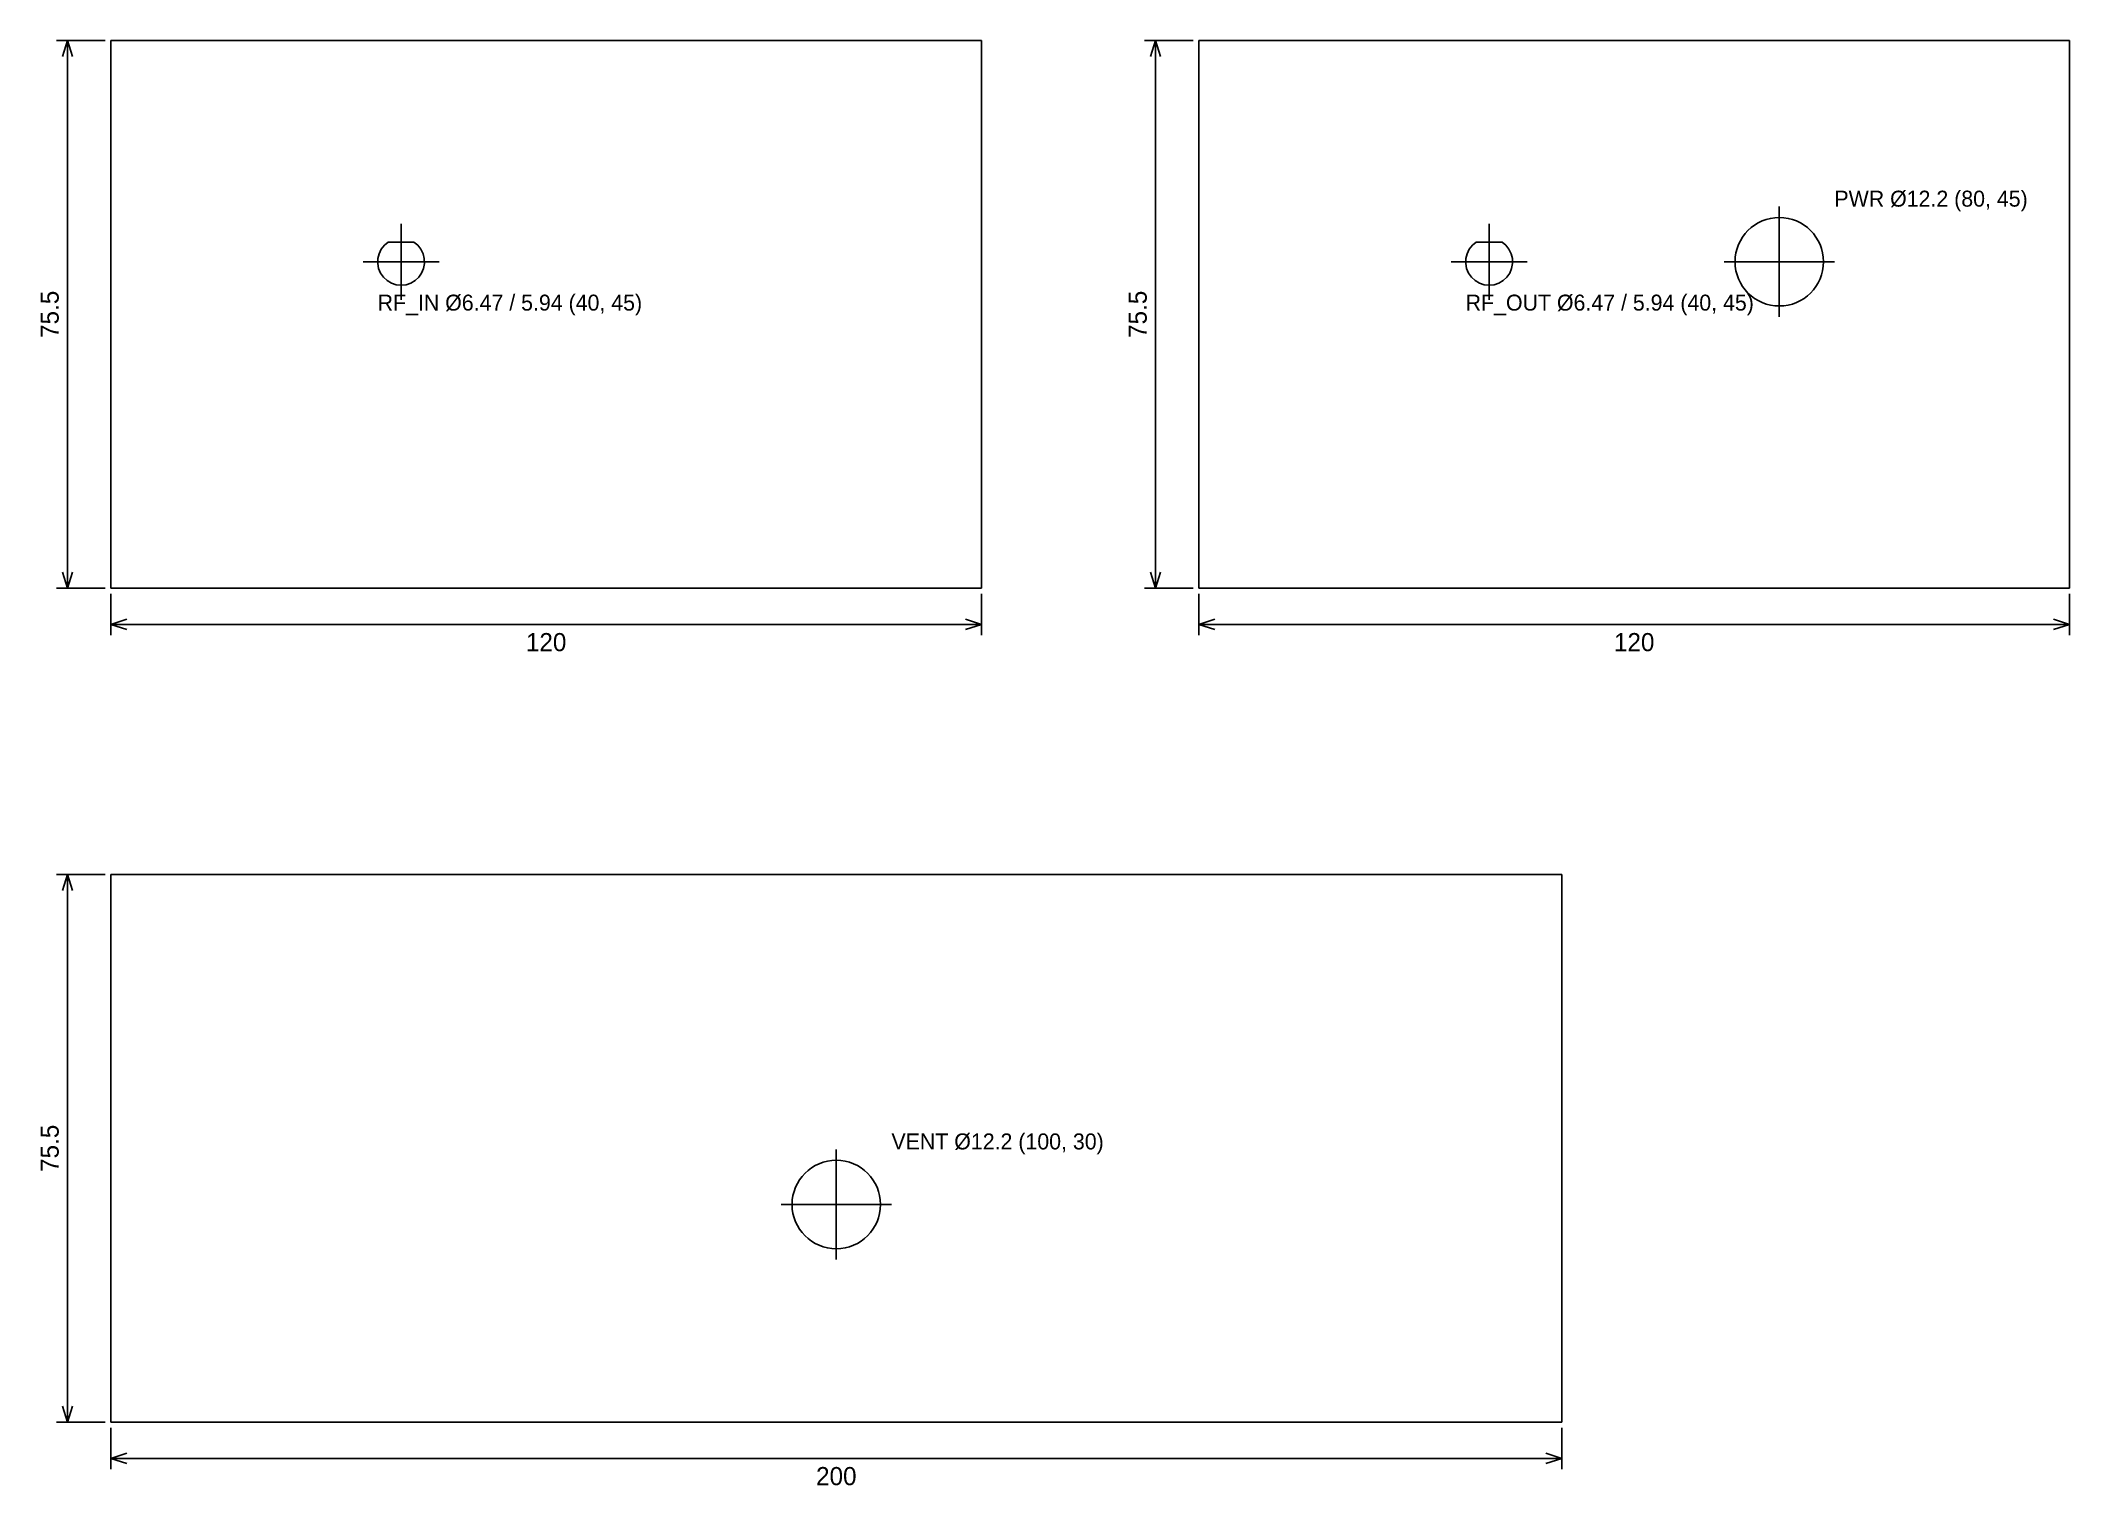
# Model space of a CAD drawing. Extents: x -10 to 270, y -9 to 190.
import ezdxf
from ezdxf.enums import TextEntityAlignment as Align

# ---------------------------------------------------------------- set-up
doc = ezdxf.new("R2010")
doc.units = 0
for name, color, linetype in [('CENTER', 3, 'CONTINUOUS'), ('CUT', 7, 'CONTINUOUS'), ('DIM', 4, 'CONTINUOUS'), ('HOLE', 1, 'CONTINUOUS'), ('TEXT', 7, 'CONTINUOUS')]:
    doc.layers.add(name, color=color, linetype=linetype)

msp = doc.modelspace()

# ---------------------------------------------------------------- linework, layer by layer
at = {"layer": 'CENTER'}
for p, q in [((40, 154.765), (40, 165.235)), ((190, 154.765), (190, 165.235)), ((230, 152.4), (230, 167.6)), ((34.765, 160), (45.235, 160)), ((184.765, 160), (195.235, 160)), ((222.4, 160), (237.6, 160)), ((100, 22.4), (100, 37.6)), ((92.4, 30), (107.6, 30))]:
    msp.add_line(p, q, dxfattribs=at)
at = {"layer": 'CUT'}
for p, q in [((120, 190.5), (0, 190.5)), ((0, 190.5), (0, 115)), ((120, 115), (120, 190.5)), ((270, 190.5), (150, 190.5)), ((150, 190.5), (150, 115)), ((270, 115), (270, 190.5)), ((37.693, 162.2678), (37.265, 161.7277)), ((38.2257, 162.705), (37.693, 162.2678)), ((41.7743, 162.705), (38.2257, 162.705)), ((42.307, 162.2678), (41.7743, 162.705)), ((42.735, 161.7277), (42.307, 162.2678)), ((187.693, 162.2678), (187.265, 161.7277)), ((188.2257, 162.705), (187.693, 162.2678)), ((191.7743, 162.705), (188.2257, 162.705)), ((192.307, 162.2678), (191.7743, 162.705)), ((192.735, 161.7277), (192.307, 162.2678)), ((36.7951, 160.4404), (36.7745, 159.7516)), ((36.7745, 159.7516), (36.9003, 159.0741)), ((36.9611, 161.1093), (36.7951, 160.4404)), ((37.265, 161.7277), (36.9611, 161.1093)), ((43.0389, 161.1093), (42.735, 161.7277)), ((43.2049, 160.4404), (43.0389, 161.1093)), ((43.0997, 159.0741), (43.2255, 159.7516)), ((43.2255, 159.7516), (43.2049, 160.4404)), ((186.7951, 160.4404), (186.7745, 159.7516)), ((186.7745, 159.7516), (186.9003, 159.0741)), ((186.9611, 161.1093), (186.7951, 160.4404)), ((187.265, 161.7277), (186.9611, 161.1093)), ((193.0389, 161.1093), (192.735, 161.7277)), ((193.2049, 160.4404), (193.0389, 161.1093)), ((193.0997, 159.0741), (193.2255, 159.7516)), ((193.2255, 159.7516), (193.2049, 160.4404)), ((36.9003, 159.0741), (37.1668, 158.4386)), ((37.1668, 158.4386), (37.5618, 157.8739)), ((37.5618, 157.8739), (38.0674, 157.4057)), ((38.0674, 157.4057), (38.6607, 157.0553)), ((38.6607, 157.0553), (39.3148, 156.8384)), ((39.3148, 156.8384), (40, 156.765)), ((40, 156.765), (40.6852, 156.8384)), ((40.6852, 156.8384), (41.3393, 157.0553)), ((41.3393, 157.0553), (41.9326, 157.4057)), ((41.9326, 157.4057), (42.4382, 157.8739)), ((42.4382, 157.8739), (42.8332, 158.4386)), ((42.8332, 158.4386), (43.0997, 159.0741)), ((186.9003, 159.0741), (187.1668, 158.4386)), ((187.1668, 158.4386), (187.5618, 157.8739)), ((187.5618, 157.8739), (188.0674, 157.4057)), ((188.0674, 157.4057), (188.6607, 157.0553)), ((188.6607, 157.0553), (189.3148, 156.8384)), ((189.3148, 156.8384), (190, 156.765)), ((190, 156.765), (190.6852, 156.8384)), ((190.6852, 156.8384), (191.3393, 157.0553)), ((191.3393, 157.0553), (191.9326, 157.4057)), ((191.9326, 157.4057), (192.4382, 157.8739)), ((192.4382, 157.8739), (192.8332, 158.4386)), ((192.8332, 158.4386), (193.0997, 159.0741)), ((0, 115), (120, 115)), ((150, 115), (270, 115)), ((200, 75.5), (0, 75.5)), ((0, 75.5), (0, 0)), ((200, 0), (200, 75.5)), ((0, 0), (200, 0))]:
    msp.add_line(p, q, dxfattribs=at)
at = {"layer": 'DIM'}
for p, q in [((-0.8, 190.5), (-7.5, 190.5)), ((-6, 190.5), (-6.7, 188.3)), ((-6, 115), (-6, 190.5)), ((-6, 190.5), (-5.3, 188.3)), ((149.2, 190.5), (142.5, 190.5)), ((144, 190.5), (143.3, 188.3)), ((144, 115), (144, 190.5)), ((144, 190.5), (144.7, 188.3)), ((-0.8, 115), (-7.5, 115)), ((-6, 115), (-6.7, 117.2)), ((-6, 115), (-5.3, 117.2)), ((149.2, 115), (142.5, 115)), ((144, 115), (143.3, 117.2)), ((144, 115), (144.7, 117.2)), ((0, 114.2), (0, 108.5)), ((120, 114.2), (120, 108.5)), ((150, 114.2), (150, 108.5)), ((270, 114.2), (270, 108.5)), ((0, 110), (2.2, 110.7)), ((0, 110), (120, 110)), ((0, 110), (2.2, 109.3)), ((120, 110), (117.8, 110.7)), ((120, 110), (117.8, 109.3)), ((150, 110), (152.2, 110.7)), ((150, 110), (270, 110)), ((150, 110), (152.2, 109.3)), ((270, 110), (267.8, 110.7)), ((270, 110), (267.8, 109.3)), ((-0.8, 75.5), (-7.5, 75.5)), ((-6, 75.5), (-6.7, 73.3)), ((-6, 0), (-6, 75.5)), ((-6, 75.5), (-5.3, 73.3)), ((-0.8, 0), (-7.5, 0)), ((-6, 0), (-6.7, 2.2)), ((-6, 0), (-5.3, 2.2)), ((0, -0.8), (0, -6.5)), ((200, -0.8), (200, -6.5)), ((0, -5), (2.2, -4.3)), ((0, -5), (200, -5)), ((0, -5), (2.2, -5.7)), ((200, -5), (197.8, -4.3)), ((200, -5), (197.8, -5.7))]:
    msp.add_line(p, q, dxfattribs=at)
at = {"layer": 'HOLE'}
for centre in [(230, 160), (100, 30)]:
    msp.add_circle(centre, 6.1, dxfattribs=at)

# ---------------------------------------------------------------- texts
at = {"layer": 'DIM'}
for p in [(-7.2, 152.75), (142.8, 152.75), (-7.2, 37.75)]:
    msp.add_text('75.5', height=2.5, rotation=90, dxfattribs=at).set_placement(p, align=Align.CENTER)
for s, p in [('120', (60, 106.3)), ('120', (210, 106.3)), ('200', (100, -8.7))]:
    msp.add_text(s, height=2.5, dxfattribs=at).set_placement(p, align=Align.CENTER)
at = {"layer": 'TEXT'}
for s, p in [('PWR %%c12.2 (80, 45)', (237.6, 167.6)), ('RF_IN %%c6.47 / 5.94 (40, 45)', (36.765, 153.265)), ('RF_OUT %%c6.47 / 5.94 (40, 45)', (186.765, 153.265)), ('VENT %%c12.2 (100, 30)', (107.6, 37.6))]:
    msp.add_text(s, height=2.2, dxfattribs=at).set_placement(p)

doc.saveas('drawing.dxf')
